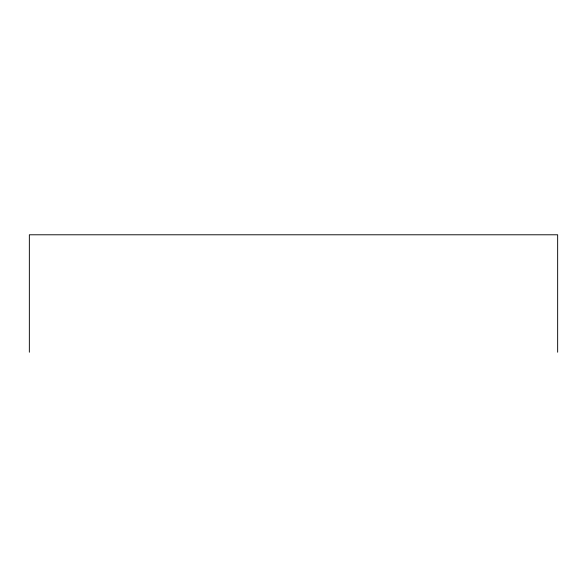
<?xml version="1.0" encoding="UTF-8"?>
<svg xmlns="http://www.w3.org/2000/svg" width="587" height="587" viewBox="0 0 587 587"><rect width="100%" height="100%" fill="white"/><g stroke="black" fill="none" stroke-linecap="round" stroke-linejoin="round"><path stroke-width="0.88" d="M557.65 352.215L557.65 234.785L29.35 234.785L29.35 352.215"/></g></svg>
